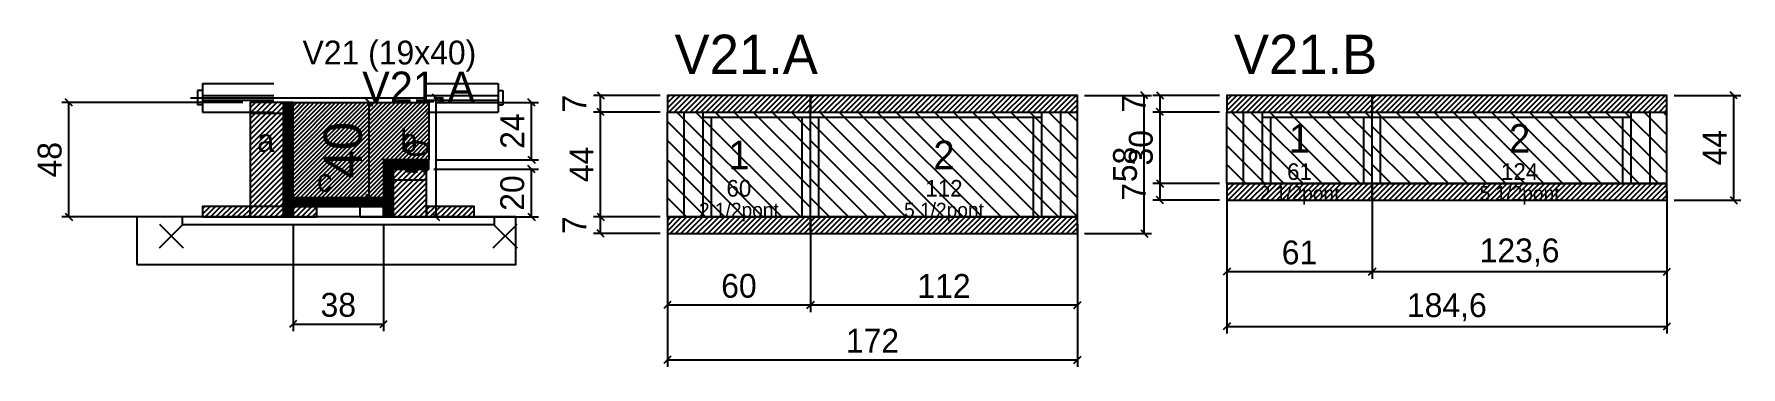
# Model space of a CAD drawing. Extents: x -69 to 647, y -107 to 33.
import ezdxf
from ezdxf.enums import TextEntityAlignment as Align

# ---------------------------------------------------------------- set-up
doc = ezdxf.new("R2010")
doc.units = 0
for name, color, linetype in [('5', 5, 'Continuous'), ('barrote', 126, 'Continuous'), ('CONCRETO', 251, 'Continuous'), ('COTA', 241, 'Continuous'), ('Cota Seção (2x)', 241, 'Continuous'), ('detalhes', 7, 'Continuous'), ('Hachura', 251, 'Continuous'), ('Madeira', 126, 'Continuous'), ('NOMENCLATURA', 7, 'Continuous'), ('Painéis', 200, 'Continuous'), ('presilha', 224, 'Continuous'), ('Reaproveitamento', 30, 'Continuous'), ('SARR_2.2x7', 40, 'Continuous'), ('SARR_3.5x7', 81, 'Continuous'), ('SCO-___-LAJ', 224, 'Continuous'), ('TENSOR', 224, 'Continuous'), ('texto', 7, 'Continuous'), ('Texto Seção', 7, 'Continuous')]:
    doc.layers.add(name, color=color, linetype=linetype)
doc.dimstyles.new('PAINEL', dxfattribs={"dimtxt": 10, "dimasz": 3, "dimexe": 3, "dimexo": 3, "dimgap": 3, "dimtad": 1, "dimblk": 'OBLIQUE', "dimblk1": 'OBLIQUE', "dimcen": 2.5, "dimclrd": 4, "dimclre": 4, "dimclrt": 240, "dimazin": 3, "dimtfac": 1, "dimtmove": 0, "dimatfit": 3})
doc.dimstyles.new('SECAO2X', dxfattribs={"dimtxt": 16, "dimasz": 3, "dimexe": 3, "dimexo": 3, "dimgap": 3, "dimtad": 1, "dimblk": 'OBLIQUE', "dimblk1": 'OBLIQUE', "dimcen": 2.5, "dimclrd": 4, "dimclre": 4, "dimclrt": 240, "dimazin": 3, "dimtfac": 1, "dimtmove": 0, "dimatfit": 3})

# ---------------------------------------------------------------- blocks, each defined once
blk = doc.blocks.new('_OBLIQUE')
at = {"color": 0, "linetype": 'BYBLOCK'}
blk.add_line((-0.5, -0.5), (0.5, 0.5), dxfattribs=at)

msp = doc.modelspace()

# ---------------------------------------------------------------- hatches: boundary and pattern name
at = {"layer": 'COTA'}
h = msp.add_hatch(dxfattribs=at)
h.set_pattern_fill('ANSI31', scale=0.4)
h.paths.add_polyline_path([(40, -36), (40, 4), (97, 4), (97, -20), (78, -20), (78, -36)])
h = msp.add_hatch(dxfattribs=at)
h.set_pattern_fill('ANSI31', scale=0.5)
h.paths.add_polyline_path([(197, 0), (257, 0), (257, 7), (197, 7)])
h = msp.add_hatch(dxfattribs=at)
h.set_pattern_fill('ANSI31', scale=0.5)
h.paths.add_polyline_path([(257, 0), (369, 0), (369, 7), (257, 7)])
h = msp.add_hatch(dxfattribs=at)
h.set_pattern_fill('ANSI31', scale=0.5)
h.paths.add_polyline_path([(431.6, 0), (492.6, 0), (492.6, 7), (431.6, 7)])
h = msp.add_hatch(dxfattribs=at)
h.set_pattern_fill('ANSI31', scale=0.5)
h.paths.add_polyline_path([(492.6, 0), (616.2, 0), (616.2, 7), (492.6, 7)])
h = msp.add_hatch(dxfattribs=at)
h.set_pattern_fill('ANSI31', scale=0.5)
h.paths.add_polyline_path([(431.6, -37), (492.6, -37), (492.6, -30), (431.6, -30)])
h = msp.add_hatch(dxfattribs=at)
h.set_pattern_fill('ANSI31', scale=0.5)
h.paths.add_polyline_path([(492.6, -37), (616.2, -37), (616.2, -30), (492.6, -30)])
h = msp.add_hatch(dxfattribs=at)
h.set_pattern_fill('ANSI31', scale=0.5)
h.paths.add_polyline_path([(197, -51), (257, -51), (257, -44), (197, -44)])
h = msp.add_hatch(dxfattribs=at)
h.set_pattern_fill('ANSI31', scale=0.5)
h.paths.add_polyline_path([(257, -51), (369, -51), (369, -44), (257, -44)])
at = {"layer": 'Hachura'}
h = msp.add_hatch(dxfattribs=at)
h.set_pattern_fill('ANSI31', scale=0.5)
h.paths.add_polyline_path([(22, -44), (36, -44), (36, 4), (22, 4)])
h = msp.add_hatch(dxfattribs=at)
h.set_pattern_fill('ANSI31', scale=0.5)
h.paths.add_polyline_path([(22, -0.4), (36, -0.4), (36, 4), (22, 4)])
h = msp.add_hatch(dxfattribs=at)
h.set_pattern_fill('SOLID')
h.paths.add_polyline_path([(36, -44), (40, -44), (40, 4), (36, 4)])
h = msp.add_hatch(dxfattribs=at)
h.set_pattern_fill('SOLID')
h.paths.add_polyline_path([(78, -24), (97, -24), (97, -20), (78, -20)])
h = msp.add_hatch(dxfattribs=at)
h.set_pattern_fill('SOLID')
h.paths.add_polyline_path([(78, -44), (82, -44), (82, -24), (78, -24)])
h = msp.add_hatch(dxfattribs=at)
h.set_pattern_fill('ANSI31', scale=0.5)
h.paths.add_polyline_path([(82, -44), (96, -44), (96, -24), (82, -24)])
h = msp.add_hatch(dxfattribs=at)
h.set_pattern_fill('ANSI31', scale=0.5)
h.paths.add_polyline_path([(82, -28.4), (96, -28.4), (96, -24), (82, -24)])
h = msp.add_hatch(dxfattribs=at)
h.set_pattern_fill('ANSI31', scale=0.5)
h.paths.add_polyline_path([(2, -44), (22, -44), (22, -39.6), (2, -39.6)])
h = msp.add_hatch(dxfattribs=at)
h.set_pattern_fill('SOLID')
h.paths.add_polyline_path([(40, -39.6), (78, -39.6), (78, -36), (40, -36)])
h = msp.add_hatch(dxfattribs=at)
h.set_pattern_fill('ANSI31', scale=0.5)
h.paths.add_polyline_path([(40, -44), (50, -44), (50, -39.6), (40, -39.6)])
h = msp.add_hatch(dxfattribs=at)
h.set_pattern_fill('ANSI31', scale=0.5)
h.paths.add_polyline_path([(96, -44), (116, -44), (116, -39.6), (96, -39.6)])

# ---------------------------------------------------------------- linework, layer by layer
for p, q in [((0, 9), (0, 3)), ((2, 9), (0, 9)), ((2, 12), (32, 12)), ((2, 12), (2, 0)), ((96, 12), (126, 12)), ((126, 12), (126, 0)), ((126, 9), (128, 9)), ((128, 9), (128, 3)), ((2, 3), (0, 3)), ((2, 7), (32, 7)), ((2, 5), (32, 5)), ((2, 0), (32, 0)), ((96, 7), (126, 7)), ((96, 5), (126, 5)), ((96, 0), (126, 0)), ((126, 3), (128, 3))]:
    msp.add_line(p, q)
at = {"layer": 'barrote'}
msp.add_lwpolyline([(-25.5, -64), (133.5, -64), (133.5, -44), (-25.5, -44)], close=True, dxfattribs=at)
at = {"layer": 'CONCRETO'}
msp.add_lwpolyline([(40, -36), (40, 4), (97, 4), (97, -20), (78, -20), (78, -36)], close=True, dxfattribs=at)
at = {"layer": 'Madeira'}
for points in [[(22, -44), (36, -44), (36, 4), (22, 4)], [(22, -0.4), (36, -0.4), (36, 4), (22, 4)], [(82, -44), (96, -44), (96, -24), (82, -24)], [(82, -28.4), (96, -28.4), (96, -24), (82, -24)], [(2, -44), (22, -44), (22, -39.6), (2, -39.6)], [(22, -44), (36, -44), (36, -39.6), (22, -39.6)], [(40, -44), (50, -44), (50, -39.6), (40, -39.6)], [(68, -44), (78, -44), (78, -39.6), (68, -39.6)], [(96, -44), (116, -44), (116, -39.6), (96, -39.6)]]:
    msp.add_lwpolyline(points, close=True, dxfattribs=at)
at = {"layer": 'Painéis'}
for p, q in [((197, 0), (257, 0)), ((197, -44), (197, 0)), ((257, -44), (257, 0)), ((257, -44), (257, 0)), ((257, 0), (369, 0)), ((257, -44), (257, 0)), ((369, -44), (369, 0)), ((431.6, 0), (492.6, 0)), ((431.6, -30), (431.6, 0)), ((492.6, -30), (492.6, 0)), ((492.6, -30), (492.6, 0)), ((492.6, 0), (616.2, 0)), ((492.6, -30), (492.6, 0)), ((616.2, -30), (616.2, 0)), ((431.6, -30), (492.6, -30)), ((492.6, -30), (616.2, -30)), ((197, -44), (257, -44)), ((257, -44), (369, -44))]:
    msp.add_line(p, q, dxfattribs=at)
for points in [[(36, -44), (40, -44), (40, 4), (36, 4)], [(78, -24), (97, -24), (97, -20), (78, -20)], [(78, -44), (82, -44), (82, -24), (78, -24)], [(40, -39.6), (78, -39.6), (78, -36), (40, -36)]]:
    msp.add_lwpolyline(points, close=True, dxfattribs=at)
at = {"layer": 'presilha'}
for p, q in [((-16, -57), (-6, -47)), ((-16, -47), (-6, -57)), ((124, -57), (134, -47)), ((124, -47), (134, -57))]:
    msp.add_line(p, q, dxfattribs=at)
at = {"layer": 'Reaproveitamento', "color": 30}
for p, q in [((245, -44), (201, 0)), ((253, -44), (209, 0)), ((257, -40), (217, 0)), ((257, -32), (225, 0)), ((257, -24), (233, 0)), ((257, -16), (241, 0)), ((257, -8), (249, 0)), ((257, 0), (257, 0)), ((305, -44), (261, 0)), ((313, -44), (269, 0)), ((321, -44), (277, 0)), ((329, -44), (285, 0)), ((337, -44), (293, 0)), ((345, -44), (301, 0)), ((353, -44), (309, 0)), ((361, -44), (317, 0)), ((369, -44), (325, 0)), ((369, -36), (333, 0)), ((369, -28), (341, 0)), ((369, -20), (349, 0)), ((369, -12), (357, 0)), ((369, -4), (365, 0)), ((463.6, -30), (433.6, 0)), ((471.6, -30), (441.6, 0)), ((479.6, -30), (449.6, 0)), ((487.6, -30), (457.6, 0)), ((492.6, -27), (465.6, 0)), ((492.6, -19), (473.6, 0)), ((492.6, -11), (481.6, 0)), ((492.6, -3), (489.6, 0)), ((524.6, -30), (494.6, 0)), ((532.6, -30), (502.6, 0)), ((540.6, -30), (510.6, 0)), ((548.6, -30), (518.6, 0)), ((556.6, -30), (526.6, 0)), ((564.6, -30), (534.6, 0)), ((572.6, -30), (542.6, 0)), ((580.6, -30), (550.6, 0)), ((588.6, -30), (558.6, 0)), ((596.6, -30), (566.6, 0)), ((604.6, -30), (574.6, 0)), ((612.6, -30), (582.6, 0)), ((616.2, -25.6), (590.6, 0)), ((616.2, -17.6), (598.6, 0)), ((616.2, -9.6), (606.6, 0)), ((616.2, -1.6), (614.6, 0)), ((237, -44), (197, -4)), ((297, -44), (257, -4)), ((455.6, -30), (431.6, -6)), ((516.6, -30), (492.6, -6)), ((229, -44), (197, -12)), ((289, -44), (257, -12)), ((447.6, -30), (431.6, -14)), ((508.6, -30), (492.6, -14)), ((221, -44), (197, -20)), ((281, -44), (257, -20)), ((213, -44), (197, -28)), ((273, -44), (257, -28)), ((439.6, -30), (431.6, -22)), ((500.6, -30), (492.6, -22)), ((431.6, -30), (431.6, -30)), ((492.6, -30), (492.6, -30)), ((205, -44), (197, -36)), ((265, -44), (257, -36)), ((197, -44), (197, -44)), ((257, -44), (257, -44))]:
    msp.add_line(p, q, dxfattribs=at)
at = {"layer": 'SARR_2.2x7'}
for p, q in [((204, -44), (204, 0)), ((362, -44), (362, 0)), ((438.6, -30), (438.6, 0)), ((609.2, -30), (609.2, 0)), ((212, -2.2), (257, -2.2)), ((257, -2.2), (354, -2.2)), ((446.6, -2.2), (492.6, -2.2)), ((492.6, -2.2), (601.2, -2.2))]:
    msp.add_line(p, q, dxfattribs=at)
at = {"layer": 'SARR_3.5x7'}
for p, q in [((212, -44), (212, 0)), ((257, -44), (257, 0)), ((257, -44), (257, 0)), ((354, -44), (354, 0)), ((446.6, -30), (446.6, 0)), ((492.6, -30), (492.6, 0)), ((492.6, -30), (492.6, 0)), ((601.2, -30), (601.2, 0)), ((215.5, -44), (215.5, -2.2)), ((253.5, -44), (253.5, -2.2)), ((260.5, -44), (260.5, -2.2)), ((350.5, -44), (350.5, -2.2)), ((450.1, -30), (450.1, -2.2)), ((489.1, -30), (489.1, -2.2)), ((496.1, -30), (496.1, -2.2)), ((597.7, -30), (597.7, -2.2)), ((446.6, -30), (450.1, -30)), ((489.1, -30), (492.6, -30)), ((492.6, -30), (496.1, -30)), ((597.7, -30), (601.2, -30)), ((212, -44), (215.5, -44)), ((253.5, -44), (257, -44)), ((257, -44), (260.5, -44)), ((350.5, -44), (354, -44))]:
    msp.add_line(p, q, dxfattribs=at)
at = {"layer": 'SCO-___-LAJ'}
for points in [[(197, 0), (257, 0), (257, 7), (197, 7)], [(257, 0), (369, 0), (369, 7), (257, 7)], [(431.6, 0), (492.6, 0), (492.6, 7), (431.6, 7)], [(492.6, 0), (616.2, 0), (616.2, 7), (492.6, 7)], [(431.6, -37), (492.6, -37), (492.6, -30), (431.6, -30)], [(492.6, -37), (616.2, -37), (616.2, -30), (492.6, -30)], [(-6.5, -47.2), (124.5, -47.2), (124.5, -44), (-6.5, -44)], [(197, -51), (257, -51), (257, -44), (197, -44)], [(257, -51), (369, -51), (369, -44), (257, -44)]]:
    msp.add_lwpolyline(points, close=True, dxfattribs=at)
at = {"layer": 'TENSOR'}
msp.add_line((-3, 6), (95, 6), dxfattribs=at)

# ---------------------------------------------------------------- texts
at = {"layer": '5'}
for s, height, p in [('1', 12, (462.1, -11)), ('2', 12, (554.4, -11)), ('1', 12, (227, -18)), ('2', 12, (313, -18)), ('61', 7, (462.1, -25)), ('124', 7, (554.4, -25)), ('60', 7, (227, -32)), ('112', 7, (313, -32))]:
    msp.add_text(s, height=height, dxfattribs=at).set_placement(p, align=Align.MIDDLE_CENTER)
at = {"layer": 'detalhes'}
for s, p in [('b', (85, -16.7)), ('a', (25, -16.7)), ('c', (50, -33.5))]:
    msp.add_text(s, height=9.6, dxfattribs=at).set_placement(p)
at = {"layer": 'NOMENCLATURA'}
for s, p in [('V21.A', (200, 16)), ('V21.B', (434.6, 16))]:
    msp.add_text(s, height=16.5, dxfattribs=at).set_placement(p)
at = {"layer": 'texto', "char_height": 6, "attachment_point": 5}
for s, insert in [('2 1/2pont', (462.1, -35)), ('5 1/2pont', (554.4, -35)), ('2 1/2pont', (227, -42)), ('5 1/2pont', (313, -42))]:
    msp.add_mtext(s, dxfattribs=dict(at, insert=insert))
at = {"layer": 'Texto Seção'}
for s, height, p in [('V21 (19x40)', 10, (44, 20)), ('V21.A', 13, (69, 4))]:
    msp.add_text(s, height=height, dxfattribs=at).set_placement(p)

# ---------------------------------------------------------------- dimensions: what is measured, and where the dimension line sits
at = {"layer": 'COTA'}
for base, p1, p2 in [((100, -44), (96, -44), (96, 6)), ((169, 0), (197, 0), (197, 7)), ((397, -51), (369, -51), (369, 7)), ((403.6, 0), (431.6, 0), (431.6, 7)), ((644.2, -37), (616.2, -37), (616.2, 7)), ((-54, -44), (2, -44), (22, 4)), ((140, -20), (97, -20), (97, 4)), ((169, -44), (197, -44), (197, 0)), ((403.6, -30), (431.6, -30), (431.6, 0)), ((140, -44), (96, -44), (96, -24)), ((403.6, -37), (431.6, -37), (431.6, -30)), ((169, -51), (197, -51), (197, -44))]:
    msp.add_linear_dim(base=base, p1=p1, p2=p2, angle=90, dimstyle='PAINEL', dxfattribs=at).render()
for base, p1, p2 in [((431.6, -67), (431.6, -30), (492.6, -30)), ((431.6, -90), (431.6, -30), (616.2, -30)), ((492.6, -67), (492.6, -30), (616.2, -30)), ((40, -89), (40, -44), (78, -44)), ((197, -81), (197, -44), (257, -44)), ((197, -104), (197, -44), (369, -44)), ((257, -81), (257, -44), (369, -44))]:
    msp.add_linear_dim(base=base, p1=p1, p2=p2, dimstyle='PAINEL', dxfattribs=at).render()
at = {"layer": 'Cota Seção (2x)'}
msp.add_linear_dim(base=(72, -36), p1=(40, -36), p2=(40, 4), angle=90, dimstyle='SECAO2X', dxfattribs=at).render()

doc.saveas('drawing.dxf')
